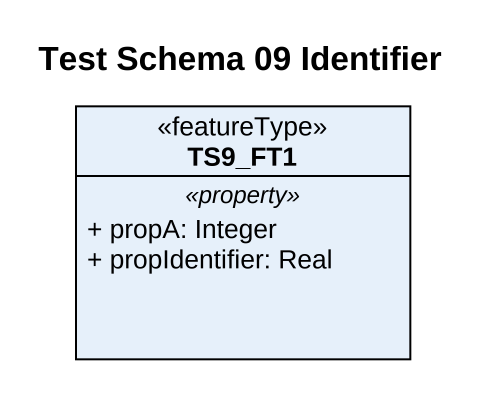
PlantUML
@startuml
title Test Schema 09 Identifier
hide circle
hide empty members
skinparam classAttributeIconSize 0
class TS9_FT1 <<featureType>> {
  .. <<property>> ..
  + propA: Integer
  + propIdentifier: Real
}
@enduml
